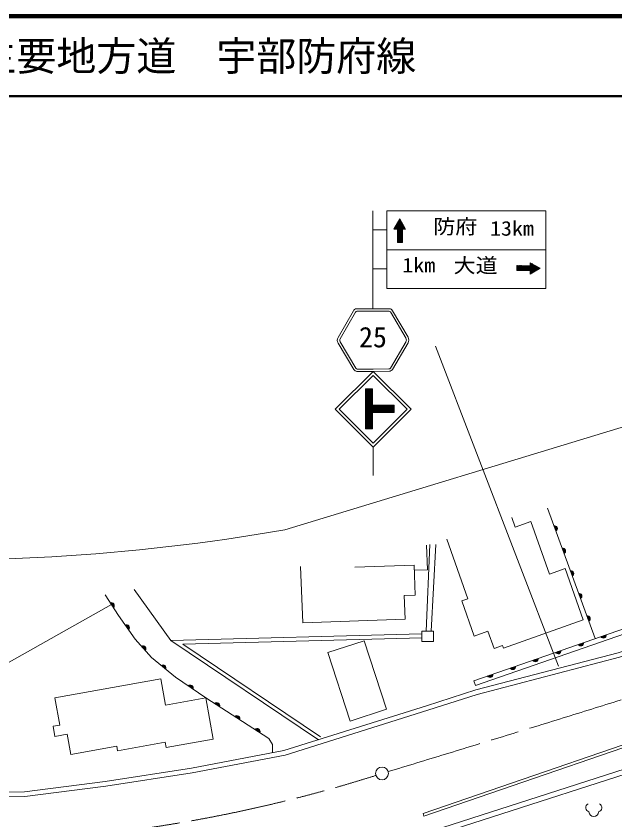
# Model space of a CAD drawing. Units: millimetres, scale not verified. Extents: x 40000 to 680000, y 20000 to 380000.
# Drawn here: x 221698 to 296588, y 279495 to 380000 of the extents above; entities that cross this region are included whole.
import ezdxf
from ezdxf.enums import TextEntityAlignment as Align

# ---------------------------------------------------------------- set-up
doc = ezdxf.new("R2010")
doc.units = ezdxf.units.MM
doc.header["$LTSCALE"] = 1000
doc.linetypes.add('CHAIN', pattern=[18.5, 12, -1.5, 3.5, -1.5])
for name, color, linetype, lineweight in [('M-BGD', 7, 'Continuous', 13), ('M-BMK', 2, 'CHAIN', 13), ('M-BMK-SRVR', 3, 'Continuous', 13), ('M-STR-HTXT', 7, 'Continuous', 13), ('M-STR-STRC', 7, 'Continuous', 13), ('M-TTL', 2, 'Continuous', 140), ('M-TTL-LINE', 7, 'Continuous', 50)]:
    doc.layers.add(name, color=color, linetype=linetype, lineweight=lineweight)
doc.layers.add('M-TTL-TXT', color=7, linetype='Continuous')
doc.styles.add('ＭＳ ゴシック', font='')
doc.styles.get('ＭＳ ゴシック').set_extended_font_data('MS Gothic')

msp = doc.modelspace()

# ---------------------------------------------------------------- linework, layer by layer
at = {"layer": 'M-BGD'}
for p, q in [((294108, 302159), (288170, 318465)), ((272997, 303085), (273452, 313913)), ((273159, 310774), (273033, 313857)), ((274184, 313934), (273598, 303085)), ((257283, 311173), (257548, 304120)), ((271496, 310712), (273159, 310774)), ((278942, 296901), (319898, 311100)), ((279152, 296294), (320023, 310463)), ((241046, 301942), (272460, 302761)), ((242532, 301472), (272473, 302252)), ((242532, 301472), (259753, 289889)), ((278942, 296901), (279152, 296294)), ((272594, 280314), (272708, 279983))]:
    msp.add_line(p, q, dxfattribs=at)
for points in [[(275576, 314602), (278212, 307152), (277431, 306876), (278984, 302488), (280701, 303095), (281472, 300915), (282540, 301293), (282654, 300970), (292625, 304499), (290355, 310915), (288402, 310223), (286073, 316804), (284123, 316114), (283704, 317300)], [(257548, 304120), (270355, 304601), (270244, 307547), (271613, 307598), (271472, 311364), (264051, 311086)], [(196616, 282929), (203552, 282637), (222758, 283028), (232841, 284294), (243628, 285987), (255190, 288168), (273011, 293771), (279204, 295765), (296997, 300401), (322387, 308996)], [(196591, 282329), (203545, 282037), (222802, 282429), (232925, 283700), (243730, 285395), (255336, 287585), (273193, 293199), (279372, 295188), (297170, 299826), (322579, 308428)], [(253771, 287900), (253752, 288916), (253313, 289690), (245414, 294769), (241615, 297338), (238639, 299786), (236609, 302088), (234516, 305060), (232842, 307634)], [(236471, 308317), (241046, 301942), (259508, 289525)], [(192408, 293886), (201142, 295911), (203731, 296688), (208086, 297300), (212465, 297488), (217150, 297182), (233621, 306436)], [(272594, 280314), (309988, 293155), (312459, 293854), (314610, 294324), (317372, 294670), (320605, 294921), (323069, 294858), (324575, 294701), (326584, 294293), (327730, 293791)], [(272708, 279983), (310092, 292821), (312545, 293514), (314669, 293979), (317407, 294321), (320614, 294570), (323046, 294508), (324522, 294355), (326478, 293957), (327589, 293470)], [(192954, 270563), (198041, 269976), (203437, 269617), (208443, 269351), (216283, 269257), (226080, 269478), (237476, 267404), (255100, 269914), (267825, 276194), (312258, 290494), (324256, 291621), (327536, 290651), (337103, 283995), (343564, 275980), (345911, 274693), (348481, 273037), (350416, 271643), (352054, 262157)], [(192885, 269967), (197987, 269379), (203402, 269018), (208424, 268751), (216287, 268657), (226033, 268877), (237464, 266796), (255280, 269333), (268051, 275637), (312379, 289903), (324197, 291013), (327273, 290103), (336690, 283551), (343172, 275511), (345604, 274177), (348143, 272541), (349866, 271300), (351463, 262055)]]:
    msp.add_lwpolyline(points, dxfattribs=at)
for points in [[(272460, 303085), (273888, 303085), (273888, 301798), (272460, 301798)], [(260692, 300419), (263486, 291850), (268042, 293336), (265248, 301905)], [(226547, 294749), (239793, 297134), (240382, 293863), (245414, 294769), (246344, 289606), (240448, 288544), (240326, 289222), (234392, 288153), (234288, 288728), (228530, 287691), (228074, 290219), (226551, 289944), (226324, 291207), (227158, 291357)]]:
    msp.add_lwpolyline(points, close=True, dxfattribs=at)
for centre, radius, start, end in [((289035, 315931), 354, 298.80626, 101.21144), ((289035, 315931), 283, 301.0303, 98.9874), ((289035, 315931), 212, 304.77663, 95.24108), ((289035, 315931), 142, 312.48836, 87.52935), ((289035, 315931), 100, 322.80602, 77.21168), ((290061, 313113), 354, 298.80626, 101.21144), ((290061, 313113), 283, 301.0303, 98.9874), ((290061, 313113), 212, 304.77663, 95.24108), ((290061, 313113), 142, 312.48836, 87.52935), ((290061, 313113), 100, 322.80602, 77.21168), ((291088, 310294), 354, 298.80626, 101.21144), ((291088, 310294), 283, 301.0303, 98.9874), ((291088, 310294), 212, 304.77663, 95.24108), ((291088, 310294), 142, 312.48836, 87.52935), ((291088, 310294), 100, 322.80602, 77.21168), ((292114, 307475), 354, 298.80626, 101.21144), ((292114, 307475), 283, 301.0303, 98.9874), ((292114, 307475), 212, 304.77663, 95.24108), ((292114, 307475), 142, 312.48836, 87.52935), ((292114, 307475), 100, 322.80602, 77.21168), ((233634, 306317), 354, 311.83765, 114.24283), ((233634, 306317), 283, 314.06169, 112.01879), ((233634, 306317), 212, 317.80801, 108.27246), ((233634, 306317), 142, 325.51974, 100.56073), ((233634, 306317), 100, 335.83741, 90.24307), ((293141, 304656), 354, 298.80626, 101.21144), ((293141, 304656), 283, 301.0303, 98.9874), ((293141, 304656), 212, 304.77663, 95.24108), ((293141, 304656), 142, 312.48836, 87.52935), ((293141, 304656), 100, 322.80602, 77.21168), ((235518, 303543), 354, 313.95159, 116.35677), ((235518, 303543), 283, 316.17563, 114.13273), ((235518, 303543), 212, 319.92195, 110.3864), ((235518, 303543), 142, 327.63368, 102.67467), ((235518, 303543), 100, 337.95135, 92.35701), ((295150, 302578), 354, 207.91777, 10.32295), ((295150, 302578), 283, 210.14181, 8.09891), ((295150, 302578), 212, 213.88814, 4.35258), ((295150, 302578), 142, 221.59987, 356.64085), ((295150, 302578), 100, 231.91753, 346.32319), ((292316, 301595), 354, 207.91777, 10.32295), ((292316, 301595), 283, 210.14181, 8.09891), ((292316, 301595), 212, 213.88814, 4.35258), ((292316, 301595), 142, 221.59987, 356.64085), ((292316, 301595), 100, 231.91753, 346.32319), ((237583, 300902), 354, 320.20384, 122.60902), ((237583, 300902), 283, 322.42788, 120.38498), ((237583, 300902), 212, 326.17421, 116.63866), ((237583, 300902), 142, 333.88594, 108.92693), ((237583, 300902), 100, 344.2036, 98.60927), ((289481, 300613), 354, 207.91777, 10.32295), ((289481, 300613), 283, 210.14181, 8.09891), ((289481, 300613), 212, 213.88814, 4.35258), ((289481, 300613), 142, 221.59987, 356.64085), ((289481, 300613), 100, 231.91753, 346.32319), ((286647, 299630), 354, 207.91777, 10.32295), ((286647, 299630), 283, 210.14181, 8.09891), ((286647, 299630), 212, 213.88814, 4.35258), ((286647, 299630), 142, 221.59987, 356.64085), ((286647, 299630), 100, 231.91753, 346.32319), ((240093, 298520), 354, 329.36026, 131.76544), ((240093, 298520), 283, 331.5843, 129.5414), ((240093, 298520), 212, 335.33063, 125.79508), ((240093, 298520), 142, 343.04236, 118.08335), ((240093, 298520), 100, 353.36002, 107.76569), ((283813, 298647), 354, 207.91777, 10.32295), ((283813, 298647), 283, 210.14181, 8.09891), ((283813, 298647), 212, 213.88814, 4.35258), ((283813, 298647), 142, 221.59987, 356.64085), ((283813, 298647), 100, 231.91753, 346.32319), ((280978, 297665), 354, 207.91777, 10.32295), ((280978, 297665), 283, 210.14181, 8.09891), ((280978, 297665), 212, 213.88814, 4.35258), ((280978, 297665), 142, 221.59987, 356.64085), ((280978, 297665), 100, 231.91753, 346.32319), ((243485, 296009), 354, 334.72562, 137.1308), ((243485, 296009), 283, 336.94966, 134.90676), ((243485, 296009), 212, 340.69599, 131.16044), ((243485, 296009), 142, 348.40772, 123.44871), ((243485, 296009), 100, 358.72538, 113.13105), ((246811, 293806), 354, 336.05514, 138.46032), ((246811, 293806), 283, 338.27918, 136.23628), ((246811, 293806), 212, 342.0255, 132.48995), ((246811, 293806), 142, 349.73723, 124.77822), ((246811, 293806), 100, 0.05489, 114.46056), ((249334, 292184), 354, 336.05514, 138.46032), ((249334, 292184), 283, 338.27918, 136.23628), ((249334, 292184), 212, 342.0255, 132.48995), ((249334, 292184), 142, 349.73723, 124.77822), ((249334, 292184), 100, 0.05489, 114.46056), ((251858, 290561), 354, 336.05514, 138.46032), ((251858, 290561), 283, 338.27918, 136.23628), ((251858, 290561), 212, 342.0255, 132.48995), ((251858, 290561), 142, 349.73723, 124.77822), ((251858, 290561), 100, 0.05489, 114.46056), ((293480, 281027), 536, 116.08703, 255.33416), ((294408, 281027), 536, 284.66584, 63.91297), ((293944, 280508), 600, 180, 0)]:
    msp.add_arc(centre, radius, start, end, dxfattribs=at)
at = {"layer": 'M-BMK'}
for centre, radius, start, end in [((-854863, 3987915), 3868974, 286.87483, 287.76042), ((211798, 458477), 181902, 256.77046, 287.56806)]:
    msp.add_arc(centre, radius, start, end, dxfattribs=at)
at = {"layer": 'M-BMK-SRVR'}
msp.add_circle((267465, 285303), 800, dxfattribs=at)
at = {"layer": 'M-STR-HTXT'}
msp.add_line((397173, 358979), (255325, 315765), dxfattribs=at)
msp.add_arc((211346, 568960), 256986, 266.76241, 279.8539, dxfattribs=at)
at = {"layer": 'M-STR-STRC'}
for p, q in [((266325, 343399), (266325, 355642)), ((287955, 355642), (268053, 355642)), ((269876, 354282), (268949, 353351)), ((269926, 354191), (269089, 353350)), ((269826, 354374), (269119, 353663)), ((270013, 352976), (269194, 353791)), ((269976, 354099), (269230, 353350)), ((270013, 353117), (269246, 353880)), ((270013, 353259), (269299, 353969)), ((269776, 354465), (269322, 354010)), ((270063, 353350), (269351, 354058)), ((270026, 354008), (269371, 353349)), ((270076, 353917), (269398, 353235)), ((270126, 353825), (269398, 353093)), ((270205, 353350), (269403, 354147)), ((270346, 353350), (269456, 354236)), ((270265, 353572), (269508, 354325)), ((269726, 354557), (269526, 354356)), ((270095, 353882), (269560, 354414)), ((269926, 354192), (269613, 354503)), ((269756, 354502), (269665, 354592)), ((266325, 353273), (268053, 353273)), ((269070, 353350), (268985, 353435)), ((269212, 353350), (269037, 353524)), ((269355, 353349), (269089, 353613)), ((270014, 352834), (269142, 353702)), ((270176, 353734), (269398, 352951)), ((270227, 353642), (269398, 352809)), ((270014, 352693), (269398, 353306)), ((270013, 353286), (269398, 352668)), ((270014, 352551), (269398, 353165)), ((270013, 353144), (269398, 352526)), ((270015, 352410), (269398, 353024)), ((270013, 353003), (269398, 352384)), ((270015, 352269), (269398, 352883)), ((270014, 352861), (269398, 352242)), ((270277, 353551), (270077, 353350)), ((270327, 353459), (270218, 353350)), ((270377, 353368), (270359, 353350)), ((270015, 352127), (269398, 352742)), ((270014, 352720), (269398, 352101)), ((270016, 351986), (269398, 352601)), ((270014, 352578), (269398, 351959)), ((270016, 351844), (269398, 352460)), ((270015, 352437), (269398, 351817)), ((270016, 351703), (269398, 352319)), ((269888, 351690), (269398, 352178)), ((269746, 351690), (269398, 352037)), ((269604, 351690), (269398, 351895)), ((270015, 352296), (269412, 351689)), ((270015, 352154), (269553, 351690)), ((270016, 352013), (269694, 351690)), ((270016, 351871), (269835, 351690)), ((269463, 351689), (269398, 351754)), ((270016, 351730), (269977, 351690)), ((284919, 348794), (284312, 348190)), ((284353, 348795), (284313, 348755)), ((284777, 348794), (284313, 348331)), ((284636, 348794), (284313, 348473)), ((284494, 348794), (284313, 348614)), ((284326, 348795), (284942, 348176)), ((285060, 348793), (284440, 348176)), ((284467, 348795), (285083, 348176)), ((285202, 348793), (284582, 348176)), ((284609, 348794), (285224, 348176)), ((285343, 348793), (284724, 348176)), ((284750, 348794), (285365, 348176)), ((285484, 348792), (284865, 348176)), ((284892, 348794), (285506, 348176)), ((285626, 348792), (285007, 348176)), ((285033, 348793), (285647, 348176)), ((285767, 348792), (285149, 348176)), ((285174, 348793), (285788, 348176)), ((285909, 348791), (285291, 348176)), ((285316, 348793), (285929, 348176)), ((286265, 349005), (285432, 348176)), ((285457, 348792), (286325, 347920)), ((286357, 348955), (285574, 348176)), ((285599, 348792), (286414, 347973)), ((286448, 348905), (285716, 348176)), ((285740, 348792), (286503, 348025)), ((286540, 348855), (285858, 348176)), ((285882, 348791), (286592, 348077)), ((286631, 348805), (285972, 348149)), ((285991, 349155), (285973, 349137)), ((285973, 349125), (286859, 348234)), ((286082, 349105), (285973, 348996)), ((286174, 349055), (285973, 348855)), ((285973, 348983), (286770, 348182)), ((285973, 348841), (286681, 348130)), ((286723, 348755), (285973, 348008)), ((286195, 349044), (286948, 348287)), ((286505, 348874), (287037, 348339)), ((266325, 348413), (268053, 348413)), ((284312, 348241), (284377, 348176)), ((284313, 348666), (284801, 348176)), ((284313, 348525), (284660, 348176)), ((284313, 348383), (284518, 348176)), ((285972, 348133), (286236, 347868)), ((286814, 348705), (285973, 347868)), ((285973, 347991), (286147, 347816)), ((285973, 347849), (286058, 347763)), ((286905, 348655), (285974, 347727)), ((286997, 348605), (286286, 347897)), ((287088, 348555), (286633, 348101)), ((286815, 348704), (287126, 348391)), ((287180, 348504), (286979, 348304)), ((287125, 348535), (287215, 348444)), ((263888, 343146), (261957, 339803)), ((264148, 342996), (262217, 339653)), ((268506, 343014), (270464, 339687)), ((268764, 343166), (270722, 339839)), ((261966, 339115), (263946, 335808)), ((262223, 339269), (264203, 335962)), ((270461, 339303), (268508, 335980)), ((270719, 339151), (268767, 335828)), ((289533, 298701), (274135, 338736)), ((261621, 330835), (266359, 335573)), ((262116, 330835), (266359, 335078)), ((266359, 335573), (271096, 330835)), ((266359, 335078), (270601, 330835)), ((265376, 333374), (265376, 328409)), ((266276, 333374), (265376, 333374)), ((265376, 333247), (265503, 333374)), ((265376, 333106), (265644, 333374)), ((265376, 332964), (265786, 333374)), ((265376, 332823), (265927, 333374)), ((265376, 332681), (266069, 333374)), ((265376, 332540), (266210, 333374)), ((266276, 332457), (265376, 333357)), ((265376, 332398), (266276, 333298)), ((266276, 332316), (265376, 333216)), ((265376, 332257), (266276, 333157)), ((266276, 332174), (265376, 333074)), ((265376, 332116), (266276, 333016)), ((266276, 332033), (265376, 332933)), ((265376, 331974), (266276, 332874)), ((266276, 331891), (265376, 332791)), ((265376, 331833), (266276, 332733)), ((266276, 332599), (265501, 333374)), ((266276, 332740), (265643, 333374)), ((266276, 332881), (265784, 333374)), ((266276, 333023), (265926, 333374)), ((266276, 333164), (266067, 333374)), ((266276, 333306), (266208, 333374)), ((266276, 333374), (266276, 331341)), ((266276, 331750), (265376, 332650)), ((265376, 331691), (266276, 332591)), ((266276, 331609), (265376, 332509)), ((265376, 331550), (266276, 332450)), ((266276, 331467), (265376, 332367)), ((265376, 331409), (266276, 332309)), ((267161, 330441), (265376, 332226)), ((265376, 331267), (266276, 332167)), ((267020, 330441), (265376, 332084)), ((265376, 331126), (266276, 332026)), ((266878, 330441), (265376, 331943)), ((265376, 330984), (266276, 331884)), ((266737, 330441), (265376, 331801)), ((265376, 330843), (266276, 331743)), ((261621, 330835), (266359, 326098)), ((262116, 330835), (266359, 326593)), ((266595, 330441), (265376, 331660)), ((265376, 330701), (266276, 331601)), ((266454, 330441), (265376, 331518)), ((265376, 330560), (266276, 331460)), ((266312, 330441), (265376, 331377)), ((265376, 330419), (266299, 331341)), ((265376, 330277), (266440, 331341)), ((265376, 330136), (266582, 331341)), ((265376, 329994), (266723, 331341)), ((265376, 329853), (266865, 331341)), ((265376, 329711), (267006, 331341)), ((265376, 329570), (267148, 331341)), ((266276, 330336), (265376, 331236)), ((266276, 330194), (265376, 331094)), ((266276, 330053), (265376, 330953)), ((266276, 329911), (265376, 330811)), ((266276, 329770), (265376, 330670)), ((266276, 331341), (268969, 331341)), ((266359, 326593), (270601, 330835)), ((266359, 326098), (271096, 330835)), ((266389, 330441), (267289, 331341)), ((267302, 330441), (266402, 331341)), ((266530, 330441), (267430, 331341)), ((267444, 330441), (266544, 331341)), ((266672, 330441), (267572, 331341)), ((267585, 330441), (266685, 331341)), ((266813, 330441), (267713, 331341)), ((267727, 330441), (266827, 331341)), ((266955, 330441), (267855, 331341)), ((267868, 330441), (266968, 331341)), ((267096, 330441), (267996, 331341)), ((268010, 330441), (267110, 331341)), ((267237, 330441), (268137, 331341)), ((268151, 330441), (267251, 331341)), ((267379, 330441), (268279, 331341)), ((268292, 330441), (267392, 331341)), ((267520, 330441), (268420, 331341)), ((268434, 330441), (267534, 331341)), ((267662, 330441), (268562, 331341)), ((268575, 330441), (267675, 331341)), ((267803, 330441), (268703, 331341)), ((268717, 330441), (267817, 331341)), ((267945, 330441), (268845, 331341)), ((268858, 330441), (267958, 331341)), ((268086, 330441), (268969, 331324)), ((268969, 330471), (268100, 331341)), ((268227, 330441), (268969, 331183)), ((268969, 330613), (268241, 331341)), ((268369, 330441), (268969, 331041)), ((268969, 330754), (268382, 331341)), ((268510, 330441), (268969, 330900)), ((268969, 330896), (268524, 331341)), ((268652, 330441), (268969, 330759)), ((268969, 331037), (268665, 331341)), ((268969, 331179), (268807, 331341)), ((268969, 331320), (268948, 331341)), ((268969, 331341), (268969, 330441)), ((266276, 329628), (265376, 330528)), ((266276, 329487), (265376, 330387)), ((265376, 329429), (266276, 330329)), ((266276, 329346), (265376, 330246)), ((265376, 329287), (266276, 330187)), ((266276, 329204), (265376, 330104)), ((265376, 329146), (266276, 330046)), ((266276, 329063), (265376, 329963)), ((265376, 329004), (266276, 329904)), ((266276, 328921), (265376, 329821)), ((265376, 328863), (266276, 329763)), ((266276, 328780), (265376, 329680)), ((268969, 330441), (266276, 330441)), ((266276, 330441), (266276, 328409)), ((268793, 330441), (268969, 330617)), ((268935, 330441), (268969, 330476)), ((265376, 328721), (266276, 329621)), ((266276, 328638), (265376, 329538)), ((265376, 328580), (266276, 329480)), ((266276, 328497), (265376, 329397)), ((265376, 328439), (266276, 329339)), ((266223, 328409), (265376, 329256)), ((266082, 328409), (265376, 329114)), ((265941, 328409), (265376, 328973)), ((265799, 328409), (265376, 328831)), ((265658, 328409), (265376, 328690)), ((265488, 328409), (266276, 329197)), ((265629, 328409), (266276, 329056)), ((265771, 328409), (266276, 328914)), ((265912, 328409), (266276, 328773)), ((265516, 328409), (265376, 328548)), ((266276, 328409), (265376, 328409)), ((266053, 328409), (266276, 328631)), ((266195, 328409), (266276, 328490)), ((266359, 326098), (266359, 322542))]:
    msp.add_line(p, q, dxfattribs=at)
for points in [[(287955, 355642), (287955, 350782), (268053, 350782), (268053, 355642)], [(270013, 353350), (270387, 353350), (269686, 354629), (268935, 353351), (269398, 353349), (269398, 351689), (270016, 351690)], [(287955, 350782), (287955, 345922), (268053, 345922), (268053, 350782)], [(285973, 348791), (285973, 349165), (287252, 348465), (285974, 347713), (285972, 348176), (284312, 348176), (284313, 348795)]]:
    msp.add_lwpolyline(points, close=True, dxfattribs=at)
for points in [[(268389, 343416), (266325, 343399), (264261, 343399)], [(268356, 343116), (266328, 343099), (264296, 343099)], [(268352, 335889), (266356, 335873), (264361, 335873)], [(268392, 335590), (266359, 335573), (264323, 335573)]]:
    msp.add_lwpolyline(points, dxfattribs=at)
for centre, radius, start, end in [((264278, 342972), 427, 92.29572, 156.02366), ((264318, 342909), 191, 96.53703, 152.95737), ((268336, 342925), 191, 27.51575, 83.93609), ((268376, 342989), 427, 24.44946, 88.1774), ((262584, 339467), 711, 151.80974, 209.66878), ((270098, 339498), 711, 330.80435, 28.66338), ((262584, 339467), 412, 151.80974, 209.66878), ((270098, 339498), 412, 330.80435, 28.66338), ((264436, 336175), 612, 216.76349, 259.34701), ((264372, 336076), 203, 214.0004, 273.155), ((268339, 336093), 203, 267.31812, 326.47272), ((268273, 336191), 612, 281.12611, 323.70964)]:
    msp.add_arc(centre, radius, start, end, dxfattribs=at)
at = {"layer": 'M-TTL'}
msp.add_line((680000, 380000), (40000, 380000), dxfattribs=at)
at = {"layer": 'M-TTL-LINE'}
msp.add_line((40000, 370000), (680000, 370000), dxfattribs=at)

# ---------------------------------------------------------------- texts
at = {"layer": 'M-STR-STRC', "style": 'ＭＳ ゴシック', "width": 1.1}
for s, p in [('防府', (276629, 352220)), ('13km', (283710, 351990)), ('1km', (272057, 347392)), ('大道', (279168, 347360))]:
    msp.add_text(s, height=1833, dxfattribs=at).set_placement(p, align=Align.BOTTOM_CENTER)
at = {"layer": 'M-STR-STRC', "style": 'ＭＳ ゴシック'}
msp.add_text('25', height=2566, dxfattribs=at).set_placement((264581, 337807), align=Align.BOTTOM_LEFT)
at = {"layer": 'M-TTL-TXT', "style": 'ＭＳ ゴシック'}
msp.add_text('主要地方道\u3000宇部防府線', height=3666, dxfattribs=at).set_placement((216734, 375000), align=Align.MIDDLE_LEFT)

doc.saveas('drawing.dxf')
